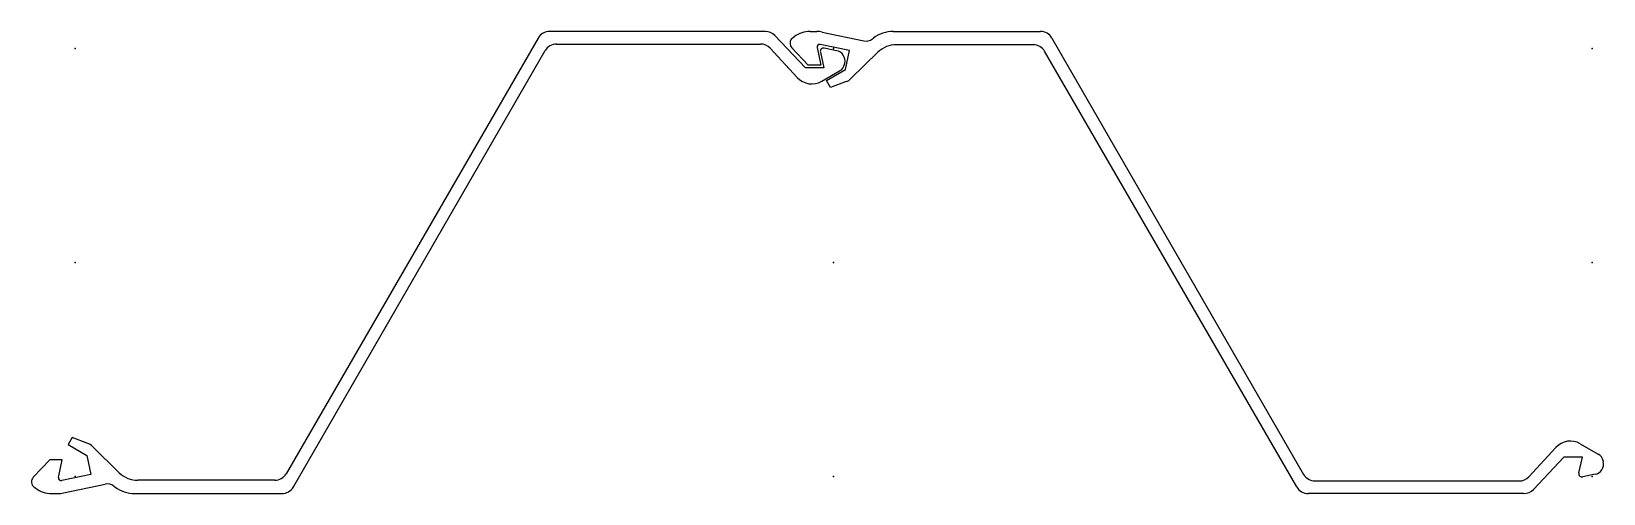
# Model space of a CAD drawing. Extents: x -33 to 1159, y -175 to 175.
import ezdxf

# ---------------------------------------------------------------- set-up
doc = ezdxf.new("R2010")
doc.units = 0
doc.header["$MEASUREMENT"] = 0
doc.layers.get('0').update_dxf_attribs({"color": 5, "linetype": 'CONTINUOUS'})

msp = doc.modelspace()

# ---------------------------------------------------------------- linework, layer by layer
at = {"linetype": 'Continuous'}
for p, q in [((351.09116, 170.01089), (159.99884, -160.01089)), ((523.29272, 175), (359.74512, 175)), ((553.59998, 147.5), (530.55914, 171.87012)), ((543.95532, 170.11232), (545.16309, 171.01567)), ((557.14215, 175), (562.18439, 175)), ((566.33008, 174.56563), (597.89398, 167.87772)), ((604.38354, 169.32758), (605.17358, 169.92619)), ((620.27148, 175), (731.81653, 175)), ((740.47675, 170.00005), (931.29321, -160.50005)), ((165.47676, -170.00005), (356.29324, 160.50005)), ((364.95346, 165.5), (519.67102, 165.5)), ((527.01984, 162.282), (547.50616, 140.08359)), ((555.78003, 149.5), (543.31799, 162.67213)), ((562.50653, 162.78435), (565.32001, 149.5)), ((587.08002, 160.47), (564.8761, 165.15562)), ((564.97314, 159.43469), (567.59998, 147.5)), ((577.31879, 160.43266), (567.93201, 162.41798)), ((584.06, 146.14), (587.08002, 160.47)), ((608.54498, 159.27007), (588.16504, 139.2572)), ((726.34491, 165), (622.55798, 165)), ((926.09119, -170.01089), (734.99884, 160.01089)), ((567.59998, 147.5), (553.59998, 147.5)), ((565.32001, 149.5), (555.78003, 149.5)), ((566.0274, 137.26509), (579.52844, 145.05725)), ((569.75, 137.88), (584.06, 146.14)), ((583.349, 150.2964), (583.48291, 150.91615)), ((572.75, 132.67999), (569.75, 137.88)), ((584.58575, 136.99786), (572.75, 132.67999)), ((-2.25, -132.67999), (-5.25, -137.88)), ((-5.25, -137.88), (9.06, -146.14)), ((9.58573, -136.99786), (-2.25, -132.67999)), ((33.54497, -159.27007), (13.16503, -139.2572)), ((1102.01978, -162.282), (1122.5061, -140.08359)), ((1141.02734, -137.26509), (1154.52844, -145.05725)), ((-19.22, -149.5), (-31.68199, -162.67213)), ((-9.68, -149.5), (-19.22, -149.5)), ((-12.49344, -162.78435), (-9.68, -149.5)), ((9.06, -146.14), (12.08, -160.47)), ((1128.59998, -147.5), (1105.5592, -171.87012)), ((1142.59998, -147.5), (1128.59998, -147.5)), ((1139.97314, -159.43469), (1142.59998, -147.5)), ((1158.349, -150.2964), (1158.48291, -150.91615)), ((12.08, -160.47), (-10.12388, -165.15562)), ((151.34488, -165), (47.55801, -165)), ((939.95349, -165.5), (1094.67102, -165.5)), ((1152.31885, -160.43266), (1142.93201, -162.41798)), ((-31.04467, -170.11232), (-29.83693, -171.01567)), ((-17.85785, -175), (-12.81559, -175)), ((-8.66993, -174.56563), (22.89396, -167.87772)), ((29.38355, -169.32758), (30.1736, -169.92619)), ((45.27151, -175), (156.81653, -175)), ((1098.29272, -175), (934.74512, -175))]:
    msp.add_line(p, q, dxfattribs=at)
for centre, radius, start, end in [((359.74512, 165), 10, 90, 149.92791), ((523.29272, 165), 10, 43.3942, 90), ((546.95007, 166.10841), 5, 126.79492, 223.41325), ((557.14215, 155), 20, 90, 126.79498), ((562.18439, 155), 20, 78.03674, 90), ((599.55225, 175.70396), 8, 258.03682, 307.15069), ((620.27148, 150), 25, 90, 127.15089), ((731.81653, 165), 10, 30.00033, 90), ((364.95346, 155.5), 10, 90, 149.99967), ((519.67102, 155.5), 10, 42.70297, 90), ((564.46313, 163.19873), 2, 78.0837, 191.9578), ((567.41473, 159.97209), 2.5, 78.05868, 192.41301), ((575.66339, 152.6058), 8, 347.80692, 78.05783), ((622.55798, 145), 20, 90, 134.47925), ((726.34491, 155), 10, 30.07217, 90), ((575.52948, 151.98605), 8, 299.99142, 347.80692), ((558.5293, 150.25659), 15, 222.70323, 299.9916), ((581.15851, 146.39223), 10, 290.04295, 314.47941), ((6.15851, -146.39223), 10, 45.52064, 69.9572), ((1133.5293, -150.25659), 15, 60.0086, 137.29693), ((1150.66345, -152.6058), 8, 281.94217, 12.19317), ((1150.52954, -151.98605), 8, 12.19317, 60.00896), ((-28.0499, -166.10841), 5, 136.58681, 233.2049), ((-10.53684, -163.19873), 2, 168.04219, 281.91617), ((47.55801, -145), 20, 225.52067, 270), ((151.34488, -155), 10, 270, 329.92791), ((939.95349, -155.5), 10, 210.00016, 270), ((1094.67102, -155.5), 10, 270, 317.29679), ((1142.41467, -159.97209), 2.5, 167.58669, 281.94269), ((-17.85785, -155), 20, 233.20498, 270), ((-12.81559, -155), 20, 270, 281.96317), ((24.55222, -175.70396), 8, 52.84911, 101.96318), ((45.27151, -150), 25, 232.84908, 270), ((156.81653, -165), 10, 270, 329.99971), ((934.74512, -165), 10, 210.07217, 270), ((1098.29272, -165), 10, 270, 316.60604)]:
    msp.add_arc(centre, radius, start, end, dxfattribs=at)
for p in [(0, 162), (575, 162), (1150, 162), (0, 0), (575, 0), (1150, 0), (0, -162), (575, -162), (1150, -162)]:
    msp.add_point(p, dxfattribs=at)

doc.saveas('drawing.dxf')
